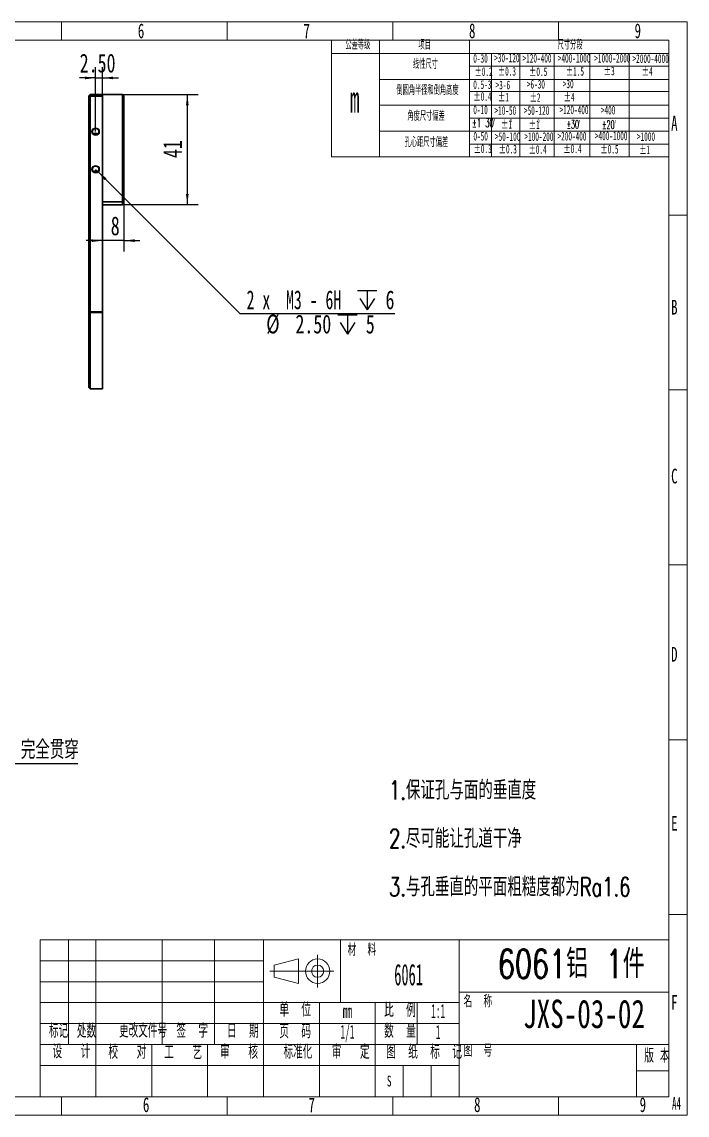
# Model space of a CAD drawing. Header units: millimetres. Extents: x 5 to 292, y 3 to 206.
# Drawn here: x 168.4 to 292.2, y 2.8 to 206.2 of the extents above; entities that cross this region are included whole.
import ezdxf

# ---------------------------------------------------------------- set-up
doc = ezdxf.new("R2010")
doc.units = ezdxf.units.MM
doc.layers.add('10', color=7, linetype='Continuous')
doc.layers.add('SLD-0', color=7, linetype='Continuous')
doc.layers.add('粗实线层', color=7, linetype='Continuous', lineweight=25)
doc.styles.add('SLDTEXTSTYLE0', font='TXT', dxfattribs={"width": 0.7, "bigfont": 'bigfont'})
doc.styles.add('SLDTEXTSTYLE1', font='TXT', dxfattribs={"width": 0.7})
doc.styles.add('SLDTEXTSTYLE10', font='TXT', dxfattribs={"width": 0.510549})
doc.styles.add('SLDTEXTSTYLE11', font='TXT', dxfattribs={"width": 0.516878})
doc.styles.add('SLDTEXTSTYLE12', font='TXT', dxfattribs={"width": 0.516878, "bigfont": 'bigfont'})
doc.styles.add('SLDTEXTSTYLE14', font='TXT', dxfattribs={"width": 0.616667})
doc.styles.add('SLDTEXTSTYLE15', font='TXT', dxfattribs={"width": 0.633333})
doc.styles.add('SLDTEXTSTYLE2', font='TXT', dxfattribs={"width": 0.49, "bigfont": 'bigfont'})
doc.styles.add('SLDTEXTSTYLE3', font='TXT', dxfattribs={"width": 0.495, "bigfont": 'bigfont'})
doc.styles.add('SLDTEXTSTYLE4', font='TXT', dxfattribs={"width": 0.496, "bigfont": 'bigfont'})
doc.styles.add('SLDTEXTSTYLE5', font='TXT', dxfattribs={"width": 0.5125, "bigfont": 'bigfont'})
doc.styles.add('SLDTEXTSTYLE6', font='TXT', dxfattribs={"width": 0.49})
doc.styles.add('SLDTEXTSTYLE7', font='TXT', dxfattribs={"width": 0.638186})
doc.dimstyles.new('SLDDIMSTYLE0', dxfattribs={"dimtxt": 3.5, "dimasz": 2, "dimexe": 0, "dimexo": 0.0625, "dimgap": 0.875, "dimtad": 2, "dimlfac": 2, "dimrnd": 1e-09, "dimzin": 12, "dimdsep": 46, "dimtxsty": 'SLDTEXTSTYLE1', "dimsah": 1, "dimcen": 0.09, "dimadec": 0, "dimazin": 3, "dimtfac": 1, "dimtmove": 0, "dimatfit": 0, "dimfxl": 0, "dimfrac": 2, "dimtolj": 1, "dimtzin": 12, "dimarcsym": 0})
doc.dimstyles.new('SLDDIMSTYLE4', dxfattribs={"dimtxt": 3.5, "dimasz": 2, "dimexe": 0, "dimexo": 0.0625, "dimgap": 0.875, "dimtad": 2, "dimlfac": 2, "dimrnd": 1e-09, "dimzin": 12, "dimdsep": 46, "dimtxsty": 'SLDTEXTSTYLE1', "dimsah": 1, "dimcen": 0.09, "dimadec": 0, "dimazin": 3, "dimtfac": 1, "dimtofl": 0, "dimtmove": 0, "dimatfit": 3, "dimfxl": 0, "dimfrac": 2, "dimtolj": 1, "dimtzin": 12, "dimarcsym": 0})
doc.dimstyles.new('SLDDIMSTYLE5', dxfattribs={"dimtxt": 3.5, "dimasz": 2, "dimexe": 0, "dimexo": 0.0625, "dimgap": 0.875, "dimtad": 2, "dimlfac": 2, "dimrnd": 1e-09, "dimzin": 4, "dimdsep": 46, "dimtxsty": 'SLDTEXTSTYLE1', "dimsah": 1, "dimcen": 0.09, "dimadec": 0, "dimazin": 1, "dimtfac": 1, "dimtmove": 0, "dimatfit": 0, "dimfxl": 0, "dimfrac": 2, "dimtolj": 1, "dimtzin": 12, "dimarcsym": 0})
doc.dimstyles.new('SLDDIMSTYLE7', dxfattribs={"dimtxt": 3.5, "dimasz": 2, "dimexe": 0, "dimexo": 0.0625, "dimgap": 0.875, "dimtad": 0, "dimtih": 1, "dimtoh": 1, "dimdec": 6, "dimlfac": 2, "dimrnd": 1e-09, "dimzin": 12, "dimdsep": 46, "dimtxsty": 'SLDTEXTSTYLE1', "dimsah": 1, "dimcen": 0, "dimadec": 0, "dimazin": 3, "dimtfac": 1, "dimtofl": 0, "dimtmove": 0, "dimatfit": 3, "dimfxl": 0, "dimfrac": 2, "dimtolj": 1, "dimtzin": 12, "dimarcsym": 0})
doc.dimstyles.new('SLDDIMSTYLE8', dxfattribs={"dimtxt": 3.5, "dimasz": 2, "dimexe": 0, "dimexo": 0.0625, "dimgap": 0.875, "dimtad": 0, "dimtih": 1, "dimtoh": 1, "dimlfac": 2, "dimrnd": 1e-09, "dimzin": 4, "dimdsep": 46, "dimtxsty": 'SLDTEXTSTYLE1', "dimblk1": 'NONE', "dimsah": 1, "dimcen": 0, "dimadec": 0, "dimazin": 1, "dimtfac": 1, "dimtmove": 0, "dimatfit": 3, "dimldrblk": 'NONE', "dimfxl": 0, "dimfrac": 2, "dimtolj": 1, "dimtzin": 12, "dimarcsym": 0})

# ---------------------------------------------------------------- blocks, each defined once
blk = doc.blocks.new('SW_NOTE_0')
at = {"layer": '粗实线层', "color": 0, "char_height": 3.5, "attachment_point": 1, "style": 'SLDTEXTSTYLE0'}
for s, insert in [('1.保证孔与面的垂直度', (0, 4.51)), ('2.尽可能让孔道干净', (0, -4.49)), ('3.与孔垂直的平面粗糙度都为Ra1.6', (0, -13.49))]:
    blk.add_mtext(s, dxfattribs=dict(at, insert=insert))
blk = doc.blocks.new('SW_NOTE_0_2')
at = {"layer": 'SLD-0', "color": 0, "char_height": 1.6, "attachment_point": 1, "style": 'SLDTEXTSTYLE11'}
for s, insert in [('±1', (0, 2.06)), ('°', (1.55, 2.19))]:
    blk.add_mtext(s, dxfattribs=dict(at, insert=insert))
blk = doc.blocks.new('SW_NOTE_0_3')
at = {"layer": 'SLD-0', "color": 0, "char_height": 1.6, "attachment_point": 1, "style": 'SLDTEXTSTYLE11'}
for s, insert in [('±1', (0, 2.06)), ('°', (1.55, 2.19))]:
    blk.add_mtext(s, dxfattribs=dict(at, insert=insert))
blk = doc.blocks.new('_D_16')
at = {"layer": '10'}
for p, q in [((182.09, 185.82), (182.09, 197.81)), ((183.34, 192.4), (183.34, 197.81)), ((182.09, 195.81), (179.09, 195.81)), ((182.09, 195.81), (183.34, 195.81)), ((183.34, 195.81), (186.34, 195.81))]:
    blk.add_line(p, q, dxfattribs=at)
for points in [[(182.09, 195.81), (180.09, 196.06), (180.09, 195.56)], [(183.34, 195.81), (185.34, 195.56), (185.34, 196.06)]]:
    blk.add_solid(points, dxfattribs=at)
at = {"layer": '10', "insert": (179.12, 200.32), "char_height": 3.5, "attachment_point": 1, "style": 'SLDTEXTSTYLE1'}
blk.add_mtext('2.50', dxfattribs=at)
blk = doc.blocks.new('_D_17')
at = {"layer": '10'}
for p, q in [((187.34, 172.73), (187.34, 163.53)), ((183.34, 165.53), (180.34, 165.53)), ((187.34, 165.53), (183.34, 165.53)), ((187.34, 165.53), (190.34, 165.53))]:
    blk.add_line(p, q, dxfattribs=at)
for points in [[(183.34, 165.53), (181.34, 165.78), (181.34, 165.28)], [(187.34, 165.53), (189.34, 165.28), (189.34, 165.78)]]:
    blk.add_solid(points, dxfattribs=at)
at = {"layer": '10', "insert": (184.9, 170.04), "char_height": 3.5, "attachment_point": 1, "style": 'SLDTEXTSTYLE1'}
blk.add_mtext('8', dxfattribs=at)
blk = doc.blocks.new('_D_18')
at = {"layer": '10'}
for p, q in [((187.09, 192.73), (201.15, 192.73)), ((199.15, 192.73), (199.15, 172.23)), ((187.09, 172.23), (201.15, 172.23))]:
    blk.add_line(p, q, dxfattribs=at)
for points in [[(199.15, 192.73), (198.9, 190.73), (199.4, 190.73)], [(199.15, 172.23), (199.4, 174.23), (198.9, 174.23)]]:
    blk.add_solid(points, dxfattribs=at)
at = {"layer": '10', "insert": (194.64, 180.9), "char_height": 3.5, "attachment_point": 1, "rotation": 90, "style": 'SLDTEXTSTYLE1'}
blk.add_mtext('41', dxfattribs=at)
blk = doc.blocks.new('SW_SYMBOL_HOLE_DEPTH')
at = {"layer": '10', "color": 0}
for p, q in [((0, 875), (800, 875)), ((100, 555), (400, 75)), ((400, 875), (400, 75)), ((700, 555), (400, 75))]:
    blk.add_line(p, q, dxfattribs=at)
blk = doc.blocks.new('_D_19')
at = {"layer": '10'}
for p, q in [((182.09, 178.8), (182.52, 178.37)), ((182.52, 178.37), (208.94, 151.95)), ((208.94, 151.95), (237.8, 151.95))]:
    blk.add_line(p, q, dxfattribs=at)
blk.add_solid([(182.52, 178.37), (183.76, 176.78), (184.11, 177.13)], dxfattribs=at)
at = {"layer": '10', "xscale": 0.004511737089201878, "yscale": 0.004511737089201878, "zscale": 0.004511737089201878}
for p in [(230.84, 152.29), (227.17, 147.77)]:
    blk.add_blockref('SW_SYMBOL_HOLE_DEPTH', p, dxfattribs=at)
at = {"layer": '10', "char_height": 3.5, "attachment_point": 1}
for s, insert, style in [('2 x  M3 - 6H', (210.19, 156.28), 'SLDTEXTSTYLE14'), ('6', (236.05, 156.28), 'SLDTEXTSTYLE1'), ('%%c', (213.85, 151.78), 'SLDTEXTSTYLE1'), ('2.50', (219.28, 151.76), 'SLDTEXTSTYLE1'), ('5', (232.38, 151.76), 'SLDTEXTSTYLE1')]:
    blk.add_mtext(s, dxfattribs=dict(at, insert=insert, style=style))
blk = doc.blocks.new('_D_25')
at = {"layer": '10'}
for p, q in [((110.41, 77.73), (111.96, 77.32)), ((111.96, 77.32), (145.83, 68.23)), ((145.83, 68.23), (178.77, 68.23))]:
    blk.add_line(p, q, dxfattribs=at)
blk.add_solid([(111.96, 77.32), (113.82, 76.56), (113.95, 77.04)], dxfattribs=at)
at = {"layer": '10', "char_height": 3.5, "attachment_point": 1}
for s, insert, style in [('2 x', (147.08, 72.56), 'SLDTEXTSTYLE15'), ('%%c', (153.21, 72.57), 'SLDTEXTSTYLE1'), ('3.20 完全贯穿', (158.64, 72.56), 'SLDTEXTSTYLE0')]:
    blk.add_mtext(s, dxfattribs=dict(at, insert=insert, style=style))
blk = doc.blocks.new('_None')

msp = doc.modelspace()

# ---------------------------------------------------------------- linework, layer by layer
at = {"color": 7, "linetype": 'Continuous', "lineweight": 35}
for p, q in [((180.83523996, 192.47696305), (181.08523996, 192.72696305)), ((180.83523996, 192.31506037), (180.83523996, 192.47696305)), ((180.83523996, 192.31506037), (181.08523996, 192.40315769)), ((180.83523996, 152.22483011), (180.83523996, 192.31506037)), ((181.08523996, 192.72696305), (181.08523996, 192.40315769)), ((181.08523996, 192.72696305), (183.33523996, 192.72696305)), ((181.08523996, 192.40315769), (181.08523996, 152.31292743)), ((183.33523996, 192.40315769), (181.08523996, 192.40315769)), ((183.33523996, 192.72696305), (183.33523996, 192.40315769)), ((187.08523996, 192.72696305), (183.33523996, 192.72696305)), ((183.33523996, 152.31292743), (183.33523996, 192.40315769)), ((187.08523996, 172.72696305), (187.08523996, 192.72696305)), ((187.08523996, 192.72696305), (187.33523996, 192.47696305)), ((187.33523996, 192.47696305), (187.33523996, 172.72696305)), ((183.33523996, 172.72696305), (187.08523996, 172.72696305)), ((187.08523996, 172.22696305), (183.33523996, 172.22696305)), ((187.08523996, 172.22696305), (187.08523996, 172.72696305)), ((187.33523996, 172.72696305), (187.08523996, 172.72696305)), ((187.33523996, 172.47696305), (187.08523996, 172.22696305)), ((187.33523996, 172.72696305), (187.33523996, 172.47696305)), ((180.83523996, 152.22483011), (181.08523996, 152.31292743)), ((180.83523996, 152.13509223), (180.83523996, 152.22483011)), ((180.83523996, 152.13509223), (181.08523996, 152.13345168)), ((180.83523996, 138.22696305), (180.83523996, 152.13509223)), ((181.08523996, 152.31292743), (181.08523996, 152.13345168)), ((181.08523996, 152.31292743), (183.33523996, 152.31292743)), ((183.33523996, 152.13345168), (181.08523996, 152.13345168)), ((181.08523996, 152.13345168), (181.08523996, 137.97696305)), ((183.33523996, 152.31292743), (183.33523996, 152.13345168)), ((183.33523996, 152.13345168), (183.33523996, 137.97696305)), ((180.83523996, 138.22696305), (181.08523996, 137.97696305)), ((181.08523996, 137.97696305), (183.33523996, 137.97696305))]:
    msp.add_line(p, q, dxfattribs=at)
at = {"color": 7, "linetype": 'Continuous', "lineweight": 18, "flags": 128}
for points in [[(182.83523996, 185.82216726), (182.77814961, 185.55356554), (182.61557004, 185.32585599), (182.37225253, 185.17370533), (182.08523996, 185.12027713), (181.79822738, 185.17370533), (181.55490987, 185.32585599), (181.39233031, 185.55356554), (181.33523996, 185.82216726), (181.39233031, 186.09076899), (181.55490987, 186.31847853), (181.79822738, 186.47062919), (182.08523996, 186.52405739), (182.37225253, 186.47062919), (182.61557004, 186.31847853), (182.77814961, 186.09076899), (182.83523996, 185.82216726)], [(182.83523996, 178.80326594), (182.77814961, 178.53466421), (182.61557004, 178.30695467), (182.37225253, 178.15480401), (182.08523996, 178.10137581), (181.79822738, 178.15480401), (181.55490987, 178.30695467), (181.39233031, 178.53466421), (181.33523996, 178.80326594), (181.39233031, 179.07186766), (181.55490987, 179.29957721), (181.79822738, 179.45172787), (182.08523996, 179.50515607), (182.37225253, 179.45172787), (182.61557004, 179.29957721), (182.77814961, 179.07186766), (182.83523996, 178.80326594)]]:
    msp.add_lwpolyline(points, dxfattribs=at)
at = {"color": 7, "linetype": 'Continuous', "lineweight": 35, "flags": 128}
for points in [[(182.08523996, 185.23725882), (182.24700186, 185.25718909), (182.39773996, 185.31562169), (182.5271817, 185.40857454), (182.62650584, 185.52971304), (182.6889436, 185.67078182), (182.71023996, 185.82216726), (182.6889436, 185.97355271), (182.62650584, 186.11462148), (182.5271817, 186.23575999), (182.39773996, 186.32871283), (182.24700186, 186.38714543), (182.08523996, 186.40707571), (181.92347805, 186.38714543), (181.77273996, 186.32871283), (181.64329822, 186.23575999), (181.54397408, 186.11462148), (181.48153632, 185.97355271), (181.46023996, 185.82216726), (181.48153632, 185.67078182), (181.54397408, 185.52971304), (181.64329822, 185.40857454), (181.77273996, 185.31562169), (181.92347805, 185.25718909), (182.08523996, 185.23725882)], [(182.08523996, 178.21835749), (182.24700186, 178.23828777), (182.39773996, 178.29672037), (182.5271817, 178.38967321), (182.62650584, 178.51081172), (182.6889436, 178.65188049), (182.71023996, 178.80326594), (182.6889436, 178.95465138), (182.62650584, 179.09572016), (182.5271817, 179.21685866), (182.39773996, 179.30981151), (182.24700186, 179.36824411), (182.08523996, 179.38817438), (181.92347805, 179.36824411), (181.77273996, 179.30981151), (181.64329822, 179.21685866), (181.54397408, 179.09572016), (181.48153632, 178.95465138), (181.46023996, 178.80326594), (181.48153632, 178.65188049), (181.54397408, 178.51081172), (181.64329822, 178.38967321), (181.77273996, 178.29672037), (181.92347805, 178.23828777), (182.08523996, 178.21835749)]]:
    msp.add_lwpolyline(points, dxfattribs=at)
at = {"color": 7, "linetype": 'Continuous', "lineweight": 35}
for centre in [(182.08523996, 184.87220489), (182.08523996, 177.85330357)]:
    msp.add_arc(centre, 0.65471507, 51.0927882214, 128.9072117786, dxfattribs=at)
at = {"layer": 'SLD-0', "color": 179, "linetype": 'Continuous', "lineweight": 18}
for p, q in [((4.5, 206.245), (292.2, 206.245)), ((175.75, 202.82), (175.75, 206.245)), ((175.75, 202.82), (175.75, 206.245)), ((206.575, 202.82), (206.575, 206.245)), ((206.575, 202.82), (206.575, 206.245)), ((237.4, 202.82), (237.4, 206.245)), ((237.4, 202.82), (237.4, 206.245)), ((268.225, 202.82), (268.225, 206.245)), ((268.225, 202.82), (268.225, 206.245)), ((292.2, 206.245), (292.2, 2.8)), ((21.625, 202.82), (288.775, 202.82)), ((225.98356065, 202.79343529), (288.775, 202.82)), ((225.98356065, 202.79343529), (225.98356065, 181.10971346)), ((234.92756055, 202.79343529), (234.92756055, 181.10971346)), ((251.66794954, 202.79343529), (251.66794954, 181.10971346)), ((288.775, 6.225), (288.775, 202.82)), ((288.775, 202.82), (288.77500592, 181.10971346)), ((225.98356065, 200.37334455), (234.90726248, 200.37334455)), ((234.92756055, 200.38843529), (288.7612229, 200.38843529)), ((255.79653299, 200.38843529), (255.79653299, 197.98343529)), ((261.07164404, 200.38843529), (261.07164404, 181.10971346)), ((267.44633828, 200.38843529), (267.44633828, 181.10971346)), ((274.09728295, 200.38843529), (274.09728295, 193.23939289)), ((281.43614444, 200.38843529), (281.43614444, 193.23939289)), ((251.69899424, 197.98343529), (288.7612229, 197.98343529)), ((255.79653299, 197.98005942), (255.79653299, 195.57505942)), ((234.92756055, 195.53971346), (288.7612229, 195.53971346)), ((255.79653299, 195.53971346), (255.79653299, 181.10971346)), ((251.69899424, 193.26851212), (288.77500261, 193.26851212)), ((274.09728295, 193.13471346), (274.09728295, 181.10971346)), ((281.43614444, 193.13471346), (281.43614444, 181.10971346)), ((234.92756055, 190.72971346), (288.77500592, 190.72971346)), ((251.67791027, 188.32471346), (288.77500592, 188.32471346)), ((234.92756055, 185.91971346), (288.77500592, 185.91971346)), ((251.67791027, 183.51471346), (288.77500592, 183.51471346)), ((225.98356065, 181.10971346), (288.7612229, 181.10971346)), ((288.775, 170.2825), (292.2, 170.2825)), ((288.775, 137.745), (292.2, 137.745)), ((288.775, 105.2075), (292.2, 105.2075)), ((288.775, 72.67), (292.2, 72.67)), ((288.775, 40.1325), (292.2, 40.1325)), ((171.74172092, 6.18589332), (171.74172092, 35.43589332)), ((171.74172092, 35.43589332), (288.74172092, 35.43589332)), ((177.01579711, 15.93589332), (177.01579711, 35.43589332)), ((182.14172092, 6.18589332), (182.14172092, 35.43589332)), ((194.49172092, 15.93589332), (194.49172092, 35.43589332)), ((204.24172092, 15.93589332), (204.24172092, 35.43589332)), ((213.34172092, 6.18589332), (213.34172092, 35.43589332)), ((227.64172092, 23.73589332), (227.64172092, 35.43589332)), ((249.74172092, 35.43589332), (249.74172092, 6.18589332)), ((288.77570954, 35.43589332), (288.77570954, 6.18589332)), ((223.41672092, 29.58589332), (223.41672092, 32.61922665)), ((171.74172092, 31.53589332), (213.34172092, 31.53589332)), ((215.29172092, 30.72339332), (219.84172092, 31.86089332)), ((215.29172092, 30.72339332), (215.29172092, 28.44839332)), ((215.29172092, 28.44839332), (215.29172092, 30.72339332)), ((219.84172092, 31.86089332), (219.84172092, 27.31089332)), ((214.53338759, 29.58589332), (220.70363951, 29.58589332)), ((223.41672092, 29.58589332), (220.60005425, 29.58589332)), ((223.41672092, 29.58589332), (226.45005425, 29.58589332)), ((223.41672092, 29.58589332), (223.41672092, 26.55255998)), ((171.74172092, 27.63589332), (213.34172092, 27.63589332)), ((215.29172092, 28.44839332), (219.84172092, 27.31089332)), ((249.74172092, 25.68589332), (288.74172092, 25.68589332)), ((171.74172092, 23.73589332), (213.34172092, 23.73589332)), ((213.34172092, 23.73589332), (249.74172092, 23.73589332)), ((223.74172092, 6.18589332), (223.74172092, 23.73589332)), ((234.14172092, 6.18589332), (234.14172092, 23.73589332)), ((241.94172092, 23.73589332), (241.94172092, 15.93589332)), ((171.74172092, 19.83589332), (249.74172092, 19.83589332)), ((171.74172092, 15.93589332), (249.74172092, 15.93589332)), ((192.54172092, 6.18589332), (192.54172092, 15.93589332)), ((202.94172092, 6.18589332), (202.94172092, 15.93589332)), ((249.74172092, 15.93589332), (288.74172092, 15.93589332)), ((282.77570954, 6.18589332), (282.77570954, 15.93589332)), ((171.74172092, 12.03589332), (234.13604885, 12.02247117)), ((234.14172092, 12.03589332), (249.74172092, 12.03589332)), ((239.34172092, 6.18589332), (239.34172092, 12.03589332)), ((244.54172092, 6.18589332), (244.54172092, 12.03589332)), ((282.77570954, 11.06089332), (288.77570954, 11.06089332)), ((288.775, 6.225), (21.625, 6.225)), ((171.74172092, 6.18589332), (288.74172092, 6.18589332)), ((175.75, 6.225), (175.75, 2.8)), ((175.75, 6.225), (175.75, 2.8)), ((206.575, 6.225), (206.575, 2.8)), ((206.575, 6.225), (206.575, 2.8)), ((237.4, 6.225), (237.4, 2.8)), ((237.4, 6.225), (237.4, 2.8)), ((268.225, 6.225), (268.225, 2.8)), ((268.225, 6.225), (268.225, 2.8)), ((292.2, 2.8), (4.5, 2.8))]:
    msp.add_line(p, q, dxfattribs=at)
for radius in [2.275, 1.1375]:
    msp.add_circle((223.41672092, 29.58589332), radius, dxfattribs=at)

# ---------------------------------------------------------------- block references
at = {"layer": 'SLD-0'}
for name, p in [('SW_NOTE_0_3', (257.57396889, 185.91667024)), ('SW_NOTE_0_2', (262.72521728, 185.84977091))]:
    msp.add_blockref(name, p, dxfattribs=at)
at = {"layer": '粗实线层'}
msp.add_blockref('SW_NOTE_0', (236.70634309, 60.52333734), dxfattribs=at)

# ---------------------------------------------------------------- texts
at = {"layer": 'SLD-0'}
for s, insert, char_height, attachment_point, style in [('6', (189.94979469, 205.95291217), 2.74, 1, 'SLDTEXTSTYLE7'), ('7', (220.77479469, 205.89537217), 2.74, 1, 'SLDTEXTSTYLE7'), ('8', (251.59979469, 205.95291217), 2.74, 1, 'SLDTEXTSTYLE7'), ('9', (282.42479469, 205.95291217), 2.74, 1, 'SLDTEXTSTYLE7'), ('公差等级', (228.58686198, 202.73166996), 1.6, 1, 'SLDTEXTSTYLE12'), ('项目', (242.19254182, 202.70985567), 1.6, 1, 'SLDTEXTSTYLE12'), ('尺寸分段', (268.09239859, 202.7221089), 1.6, 1, 'SLDTEXTSTYLE12'), ('0-30', (252.38790599, 200.2530059), 1.6, 1, 'SLDTEXTSTYLE11'), ('>30-120', (256.27705464, 200.34199216), 1.6, 1, 'SLDTEXTSTYLE11'), ('>120-400', (261.55730104, 200.27509283), 1.6, 1, 'SLDTEXTSTYLE11'), ('>400-1000', (268.11809631, 200.27509283), 1.6, 1, 'SLDTEXTSTYLE11'), ('>1000-2000', (274.90283965, 200.27509283), 1.6, 1, 'SLDTEXTSTYLE11'), ('>2000-4000', (282.03154139, 200.2081935), 1.6, 1, 'SLDTEXTSTYLE11'), ('线性尺寸', (241.16365296, 199.12763548), 1.6, 1, 'SLDTEXTSTYLE12'), ('±0.2', (252.61708565, 197.7777307), 1.6, 1, 'SLDTEXTSTYLE11'), ('±0.3', (256.96554208, 197.84463003), 1.6, 1, 'SLDTEXTSTYLE11'), ('±0.5', (262.78085723, 197.77366624), 1.6, 1, 'SLDTEXTSTYLE11'), ('±1.5', (269.62817333, 197.84056557), 1.6, 1, 'SLDTEXTSTYLE11'), ('±3', (276.68997574, 197.9074649), 1.6, 1, 'SLDTEXTSTYLE11'), ('±4', (283.76123991, 197.84056557), 1.6, 1, 'SLDTEXTSTYLE11'), ('0.5-3', (252.38790599, 195.36935483), 1.6, 1, 'SLDTEXTSTYLE11'), ('>6-30', (262.35590612, 195.43625416), 1.6, 1, 'SLDTEXTSTYLE11'), ('>30', (269.04583909, 195.50315349), 1.6, 1, 'SLDTEXTSTYLE11'), ('倒圆角半径和倒角高度', (238.0745651, 194.28491498), 1.6, 1, 'SLDTEXTSTYLE12'), ('±0.4', (252.41638766, 193.16167695), 1.6, 1, 'SLDTEXTSTYLE11'), ('>3-6', (256.53566443, 195.3024555), 1.6, 1, 'SLDTEXTSTYLE11'), ('m', (229.43537986, 194.3516777), 5, 1, 'SLDTEXTSTYLE11'), ('±1', (257.00919271, 193.03369047), 1.6, 1, 'SLDTEXTSTYLE11'), ('±2', (262.87308502, 192.97260331), 1.6, 1, 'SLDTEXTSTYLE11'), ('±4', (269.22614902, 193.03369047), 1.6, 1, 'SLDTEXTSTYLE11'), ('角度尺寸偏差', (240.13456495, 189.46704233), 1.6, 1, 'SLDTEXTSTYLE12'), ('0-10', (252.38790599, 190.68640175), 1.6, 1, 'SLDTEXTSTYLE11'), ('>10-50', (256.33496644, 190.55260309), 1.6, 1, 'SLDTEXTSTYLE11'), ('>50-120', (261.82071148, 190.55260309), 1.6, 1, 'SLDTEXTSTYLE11'), ('>120-400', (268.44374512, 190.68640175), 1.6, 1, 'SLDTEXTSTYLE11'), ('>400', (276.13716804, 190.61950242), 1.6, 1, 'SLDTEXTSTYLE11'), ('±1 30′', (252.17817774, 188.23746002), 1.5875, 1, 'SLDTEXTSTYLE12'), ('±30′', (269.7496469, 187.97917863), 1.6, 1, 'SLDTEXTSTYLE12'), ('±20′', (276.37268054, 187.9122793), 1.6, 1, 'SLDTEXTSTYLE12'), ('A', (289.22025, 188.76584451), 2.74, 1, 'SLDTEXTSTYLE7'), ('0-50', (252.41302787, 185.7688585), 1.6, 1, 'SLDTEXTSTYLE11'), ('>50-100', (256.42698765, 185.70195917), 1.6, 1, 'SLDTEXTSTYLE11'), ('>100-200', (261.91273269, 185.70195917), 1.6, 1, 'SLDTEXTSTYLE11'), ('>200-400', (268.06747102, 185.7688585), 1.6, 1, 'SLDTEXTSTYLE11'), ('>400-1000', (275.02500131, 185.83575783), 1.6, 1, 'SLDTEXTSTYLE11'), ('>1000', (282.85222289, 185.70195917), 1.6, 1, 'SLDTEXTSTYLE11'), ('孔心距尺寸偏差', (239.60891967, 184.59683364), 1.6, 1, 'SLDTEXTSTYLE12'), ('±0.3', (252.44150954, 183.42738196), 1.6, 1, 'SLDTEXTSTYLE11'), ('±0.3', (257.12446262, 183.36048263), 1.6, 1, 'SLDTEXTSTYLE11'), ('±0.4', (262.67710698, 183.2935833), 1.6, 1, 'SLDTEXTSTYLE11'), ('±0.4', (269.16634197, 183.42738196), 1.6, 1, 'SLDTEXTSTYLE11'), ('±0.5', (276.05697293, 183.36048263), 1.6, 1, 'SLDTEXTSTYLE11'), ('±1', (283.28210054, 183.22668397), 1.6, 1, 'SLDTEXTSTYLE11'), ('B', (289.22025, 154.515376), 2.74, 1, 'SLDTEXTSTYLE7'), ('C', (289.22025, 123.09791224), 2.74, 1, 'SLDTEXTSTYLE7'), ('D', (289.22025, 89.93409026), 2.74, 1, 'SLDTEXTSTYLE7'), ('E', (289.22025, 58.46958314), 2.74, 1, 'SLDTEXTSTYLE7'), ('材  料', (228.99398658, 34.72333889), 2.275, 1, 'SLDTEXTSTYLE5'), ('6061', (240.3458356, 30.95020203), 4, 2, 'SLDTEXTSTYLE6'), ('名  称', (250.57038772, 25.14183363), 2.275, 1, 'SLDTEXTSTYLE5'), ('F', (289.22025, 25.13718808), 2.74, 1, 'SLDTEXTSTYLE7'), ('单  位', (219.23866553, 23.7355639), 2.6, 2, 'SLDTEXTSTYLE3'), ('mm', (228.95255429, 23.46715704), 2.6, 2, 'SLDTEXTSTYLE6'), ('比  例', (238.73685993, 23.6570564), 2.6, 2, 'SLDTEXTSTYLE3'), ('1:1', (245.85526251, 23.47228704), 2.6, 2, 'SLDTEXTSTYLE6'), ('标记', (175.18223129, 19.7843764), 2.6, 2, 'SLDTEXTSTYLE2'), ('处数', (180.38403689, 19.7809639), 2.6, 2, 'SLDTEXTSTYLE2'), ('更改文件号', (190.90859605, 19.8401139), 2.6, 2, 'SLDTEXTSTYLE2'), ('签  字', (200.06366553, 19.7889264), 2.6, 2, 'SLDTEXTSTYLE3'), ('日  期', (209.48866553, 19.78104501), 2.6, 2, 'SLDTEXTSTYLE3'), ('页  码', (219.23685993, 19.6979264), 2.6, 2, 'SLDTEXTSTYLE3'), ('1/1', (228.96699863, 19.61007704), 2.6, 2, 'SLDTEXTSTYLE6'), ('数  量', (238.7404709, 19.7809639), 2.6, 2, 'SLDTEXTSTYLE3'), ('1', (245.8493945, 19.57229704), 2.6, 2, 'SLDTEXTSTYLE6'), ('设   计', (177.58269318, 15.96345916), 2.6, 2, 'SLDTEXTSTYLE4'), ('校   对', (187.98449878, 15.87182167), 2.6, 2, 'SLDTEXTSTYLE4'), ('工   艺', (198.38127516, 15.78888336), 2.6, 2, 'SLDTEXTSTYLE4'), ('审   核', (208.78269318, 15.88896194), 2.6, 2, 'SLDTEXTSTYLE4'), ('标准化', (219.74873493, 15.89925833), 2.6, 2, 'SLDTEXTSTYLE2'), ('审   定', (229.57985715, 15.87534532), 2.6, 2, 'SLDTEXTSTYLE4'), ('图  纸  标  记', (243.22366544, 15.8843214), 2.6, 2, 'SLDTEXTSTYLE4'), ('图  号', (250.56722821, 15.94712154), 2.275, 1, 'SLDTEXTSTYLE5'), ('版 本', (286.57850853, 15.16501984), 2.6, 2, 'SLDTEXTSTYLE2'), ('S', (236.73240305, 10.13969539), 2, 2, 'SLDTEXTSTYLE7'), ('A4', (290.21615412, 6.18538016), 2.3975, 2, 'SLDTEXTSTYLE10'), ('6', (190.88933877, 6.11905912), 2.74, 1, 'SLDTEXTSTYLE7'), ('7', (221.71433877, 6.06151912), 2.74, 1, 'SLDTEXTSTYLE7'), ('8', (252.53933877, 6.11905912), 2.74, 1, 'SLDTEXTSTYLE7'), ('9', (283.36433877, 6.11905912), 2.74, 1, 'SLDTEXTSTYLE7')]:
    msp.add_mtext(s, dxfattribs=dict(at, insert=insert, char_height=char_height, attachment_point=attachment_point, style=style))
at = {"layer": '粗实线层', "char_height": 5.291666667, "attachment_point": 1}
for s, insert, style in [('6061铝 1件', (256.96834774, 33.59662484), 'SLDTEXTSTYLE0'), ('JXS-03-02', (261.67205154, 24.29442434), 'SLDTEXTSTYLE1')]:
    msp.add_mtext(s, dxfattribs=dict(at, insert=insert, style=style))

# ---------------------------------------------------------------- dimensions: what is measured, and where the dimension line sits
at = {"layer": '10'}
for base, p1, p2, dimstyle, picture, middle in [((183.33523996, 195.80562431), (182.08523996, 185.82216726), (183.33523996, 192.40315769), 'SLDDIMSTYLE5', '_D_16', (182.19416125, 195.80562431)), ((183.33523996, 165.53068667), (187.33523996, 172.72696305), (183.33523996, 152.31292743), 'SLDDIMSTYLE0', '_D_17', (185.66131891, 165.53068667))]:
    dim = msp.add_linear_dim(base=base, p1=p1, p2=p2, dimstyle=dimstyle, dxfattribs=at)
    dim.commit()
    dim.dimension.update_dxf_attribs({"geometry": picture, "text_midpoint": middle, "dimtype": 160})
dim = msp.add_linear_dim(base=(199.15058358, 172.22696305), p1=(187.08523996, 192.72696305), p2=(187.08523996, 172.22696305), angle=90, dimstyle='SLDDIMSTYLE4', dxfattribs=at)
dim.commit()
dim.dimension.update_dxf_attribs({"geometry": '_D_18', "text_midpoint": (199.15058358, 182.4329427), "dimtype": 160})
dim = msp.add_radius_dim(center=(182.08523996, 178.80326594), mpoint=(182.51908162, 178.36950306), text='2 x  M3 - 6H {\\fGDT;x} 6\\P%%c 2.50 {\\fGDT;x} 5\\P', dimstyle='SLDDIMSTYLE7', override={"dimpost": '<>'}, dxfattribs=at)
dim.commit()
dim.dimension.update_dxf_attribs({"geometry": '_D_19', "text_midpoint": (223.99543063, 151.76461853), "dimtype": 164})
dim = msp.add_diameter_dim_2p(p1=(110.40961882, 77.73058379), p2=(111.95502231, 77.31618295), text='2 x <> 完全贯穿\\P', dimstyle='SLDDIMSTYLE8', dxfattribs=at)
dim.commit()
dim.dimension.update_dxf_attribs({"geometry": '_D_25', "text_midpoint": (162.92606098, 70.30361422), "dimtype": 163})

doc.saveas('drawing.dxf')
